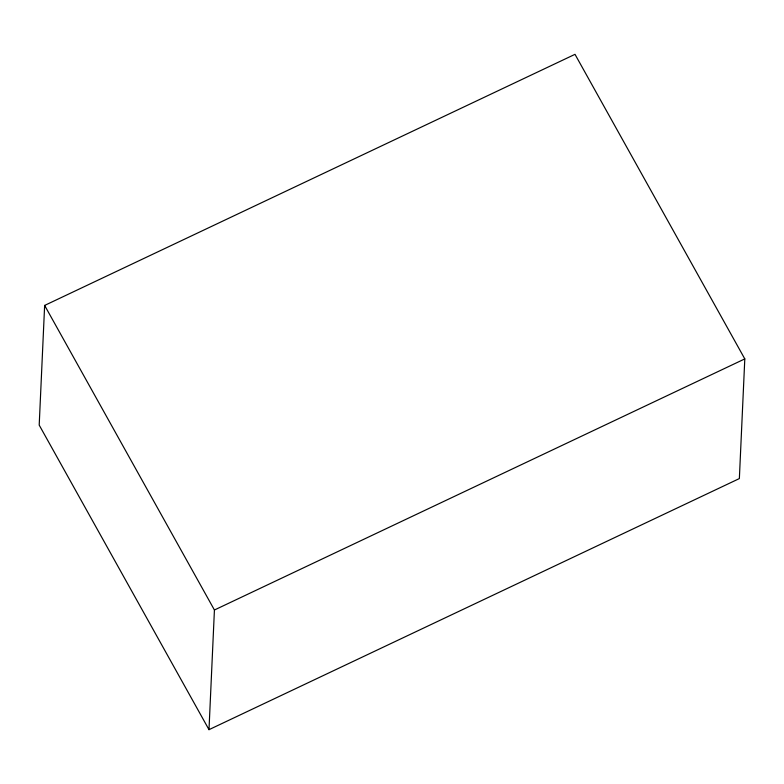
<?xml version="1.0" encoding="UTF-8"?>
<svg xmlns="http://www.w3.org/2000/svg" width="784" height="784" viewBox="0 0 784 784"><rect width="100%" height="100%" fill="white"/><g stroke="black" fill="none" stroke-linecap="round" stroke-linejoin="round"><path stroke-width="1.18" d="M44.639 305.427L39.2 425.095L208.995 729.669L739.361 478.573L744.8 358.905L575.005 54.331L44.639 305.427L214.424 610.001L208.995 729.669M214.424 610.001L744.8 358.905"/></g></svg>
